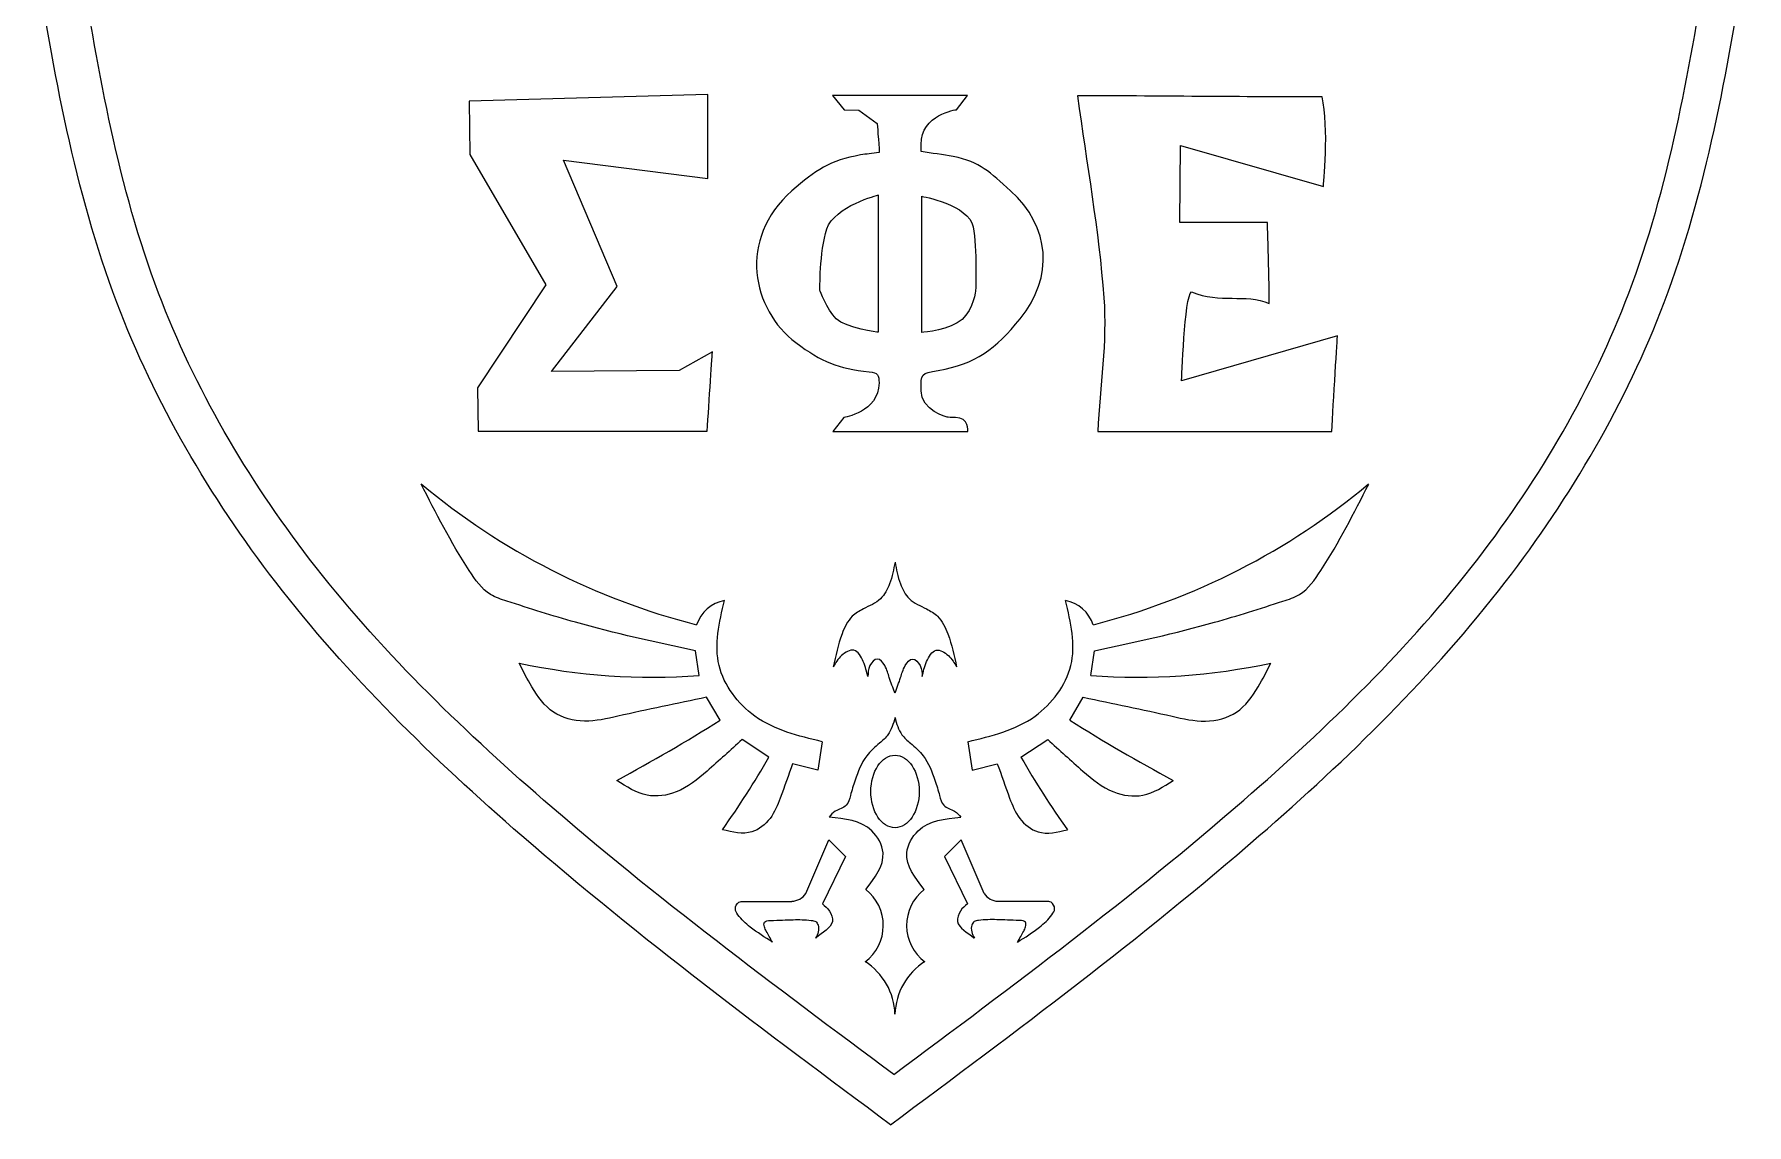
# Model space of a CAD drawing. Header units: inches. Extents: x 1.44 to 3.1, y -11.8 to -9.8.
# Drawn here: x 1.53 to 3.008, y -11.797 to -10.855 of the extents above; entities that cross this region are included whole.
import ezdxf

# ---------------------------------------------------------------- set-up
doc = ezdxf.new("R2010")
doc.units = ezdxf.units.IN
doc.header["$MEASUREMENT"] = 0

msp = doc.modelspace()

# ---------------------------------------------------------------- linework, layer by layer
at = {"color": 5, "lineweight": 0}
for p, q in [((2.1037, -11.409), (2.1005, -11.3877)), ((2.4416, -11.409), (2.4448, -11.3877)), ((2.1218, -11.4476), (2.1101, -11.4278)), ((2.4235, -11.4476), (2.4352, -11.4278)), ((2.1639, -11.4796), (2.1407, -11.4643)), ((2.2098, -11.4662), (2.206, -11.4909)), ((2.3355, -11.4662), (2.3393, -11.4909)), ((2.3814, -11.4796), (2.4046, -11.4643)), ((2.206, -11.4909), (2.1843, -11.4852)), ((2.3393, -11.4909), (2.361, -11.4852)), ((2.1957, -11.5974), (2.2156, -11.551)), ((2.2156, -11.551), (2.23, -11.5655)), ((2.3297, -11.551), (2.3153, -11.5655)), ((2.3496, -11.5974), (2.3297, -11.551)), ((2.23, -11.5655), (2.21, -11.6063)), ((2.3153, -11.5655), (2.3353, -11.6063)), ((2.142, -11.6041), (2.1837, -11.6041)), ((2.4033, -11.6041), (2.3616, -11.6041))]:
    msp.add_line(p, q, dxfattribs=at)
for centre, radius, start, end in [((2.2509, -10.78), 0.604, 230.1334, 255.6659), ((2.2944, -10.78), 0.604, 284.3341, 309.8666), ((2.1319, -11.3757), 0.0322, 101.4674, 161.1937), ((2.4134, -11.3757), 0.0322, 18.8063, 78.5326), ((2.0634, -10.8599), 0.5506, 257.9267, 274.1924), ((2.4819, -10.8599), 0.5506, 265.8076, 282.0733), ((1.3303, -10.1931), 1.4833, 298.2597, 302.2494), ((3.215, -10.1931), 1.4833, 237.7506, 241.7403), ((1.5042, -11.1004), 0.7609, 324.5017, 330.1066), ((3.0411, -11.1004), 0.7609, 209.8934, 215.4983), ((2.1834, -11.5894), 0.0146, 271.0459, 327.1361), ((2.2234, -11.6249), 0.0392, 306.8379, 52.1804), ((2.3219, -11.6249), 0.0392, 127.8196, 233.1621), ((2.3619, -11.5894), 0.0146, 212.8639, 268.9541), ((2.2166, -11.7034), 0.0561, 1.9204, 57.3192), ((2.3287, -11.7034), 0.0561, 122.6808, 178.0796)]:
    msp.add_arc(centre, radius, start, end, dxfattribs=at)
msp.add_ellipse((2.2727, -11.5092), major_axis=(0, 0.0313), ratio=0.665933, dxfattribs=at)
at = {"color": 250, "lineweight": 0}
for points in [[(2.2688, -11.7971), (2.1607, -11.7166), (1.9708, -11.5753), (1.7338, -11.3444), (1.5803, -11.0819), (1.5464, -10.8873), (1.5297, -10.7843)], [(2.2688, -11.7971), (2.3769, -11.7166), (2.5668, -11.5753), (2.8038, -11.3444), (2.9573, -11.0819), (2.9912, -10.8873), (3.0079, -10.7843)]]:
    msp.add_open_spline(points, degree=3, knots=[0, 0, 0, 0, 0.0808468, 0.1419248, 0.197496, 0.2597021, 0.2597021, 0.2597021, 0.2597021], dxfattribs=at)
at = {"color": 5, "lineweight": 0}
for points, knots in [([(2.2716, -11.7537), (2.1688, -11.6772), (1.9885, -11.543), (1.7633, -11.3236), (1.6174, -11.0742), (1.5852, -10.8894), (1.5694, -10.7915)], [0, 0, 0, 0, 0.0808468, 0.1419248, 0.197496, 0.2597021, 0.2597021, 0.2597021, 0.2597021]), ([(2.2716, -11.7537), (2.3743, -11.6772), (2.5546, -11.543), (2.7798, -11.3236), (2.9257, -11.0742), (2.9579, -10.8894), (2.9737, -10.7915)], [0, 0, 0, 0, 0.0808468, 0.1419248, 0.197496, 0.2597021, 0.2597021, 0.2597021, 0.2597021]), ([(2.1005, -11.3877), (2.0656, -11.3802), (2.0106, -11.3682), (1.9528, -11.3497), (1.9188, -11.3387), (1.8933, -11.3018), (1.8764, -11.2687), (1.8637, -11.2437)], [0, 0, 0, 0, 0.02753964, 0.04351363, 0.0474821, 0.05463243, 0.07669562, 0.07669562, 0.07669562, 0.07669562]), ([(2.4448, -11.3877), (2.4797, -11.3802), (2.5347, -11.3682), (2.5925, -11.3497), (2.6265, -11.3387), (2.6521, -11.3018), (2.6689, -11.2687), (2.6816, -11.2437)], [0, 0, 0, 0, 0.02753964, 0.04351363, 0.0474821, 0.05463243, 0.07669562, 0.07669562, 0.07669562, 0.07669562]), ([(2.2727, -11.3111), (2.2715, -11.3173), (2.2693, -11.3286), (2.261, -11.3447), (2.2469, -11.3503), (2.2334, -11.3583), (2.2247, -11.3768), (2.2215, -11.392), (2.2194, -11.4015)], [0, 0, 0, 0, 0.00496667, 0.00889983, 0.01334248, 0.01630321, 0.02086423, 0.02843291, 0.02843291, 0.02843291, 0.02843291]), ([(2.2727, -11.3111), (2.2739, -11.3173), (2.276, -11.3286), (2.2843, -11.3447), (2.2984, -11.3503), (2.3119, -11.3583), (2.3206, -11.3768), (2.3239, -11.392), (2.3259, -11.4015)], [0, 0, 0, 0, 0.00496667, 0.00889983, 0.01334248, 0.01630321, 0.02086423, 0.02843291, 0.02843291, 0.02843291, 0.02843291]), ([(2.2098, -11.4662), (2.1893, -11.4613), (2.1511, -11.4522), (2.1122, -11.4005), (2.121, -11.3632), (2.1255, -11.3441)], [0, 0, 0, 0, 0.01607831, 0.02987121, 0.04449574, 0.04449574, 0.04449574, 0.04449574]), ([(2.3355, -11.4662), (2.3561, -11.4613), (2.3942, -11.4522), (2.4331, -11.4005), (2.4244, -11.3632), (2.4199, -11.3441)], [0, 0, 0, 0, 0.01607831, 0.02987121, 0.04449574, 0.04449574, 0.04449574, 0.04449574]), ([(2.2493, -11.41), (2.2482, -11.4058), (2.2463, -11.3977), (2.2385, -11.3838), (2.2253, -11.3916), (2.2214, -11.3981), (2.2194, -11.4015)], [0, 0, 0, 0, 0.00351206, 0.00679766, 0.00978558, 0.01288207, 0.01288207, 0.01288207, 0.01288207]), ([(2.2727, -11.4241), (2.2709, -11.4197), (2.2678, -11.4117), (2.2653, -11.4015), (2.2577, -11.3919), (2.2495, -11.4009), (2.2494, -11.4068), (2.2493, -11.41)], [0, 0, 0, 0, 0.00367448, 0.00651244, 0.00872326, 0.0109429, 0.0134626, 0.0134626, 0.0134626, 0.0134626]), ([(2.2727, -11.4241), (2.2744, -11.4197), (2.2775, -11.4117), (2.2801, -11.4015), (2.2877, -11.3919), (2.2958, -11.4009), (2.296, -11.4068), (2.2961, -11.41)], [0, 0, 0, 0, 0.00367448, 0.00651244, 0.00872326, 0.0109429, 0.0134626, 0.0134626, 0.0134626, 0.0134626]), ([(2.2961, -11.41), (2.2971, -11.4058), (2.299, -11.3977), (2.3069, -11.3838), (2.32, -11.3916), (2.3239, -11.3981), (2.3259, -11.4015)], [0, 0, 0, 0, 0.00351206, 0.00679766, 0.00978558, 0.01288207, 0.01288207, 0.01288207, 0.01288207]), ([(2.1101, -11.4278), (2.0846, -11.4331), (2.0495, -11.4404), (2.0054, -11.4507), (1.9755, -11.4433), (1.9595, -11.4206), (1.9517, -11.4052), (1.9483, -11.3983)], [0, 0, 0, 0, 0.02023305, 0.02779216, 0.03497388, 0.04239776, 0.04841567, 0.04841567, 0.04841567, 0.04841567]), ([(2.4352, -11.4278), (2.4608, -11.4331), (2.4958, -11.4404), (2.54, -11.4507), (2.5698, -11.4433), (2.5859, -11.4206), (2.5936, -11.4052), (2.5971, -11.3983)], [0, 0, 0, 0, 0.02023305, 0.02779216, 0.03497388, 0.04239776, 0.04841567, 0.04841567, 0.04841567, 0.04841567]), ([(2.2727, -11.4454), (2.2712, -11.4506), (2.2687, -11.4593), (2.2579, -11.4686), (2.2455, -11.4795), (2.239, -11.4967), (2.2346, -11.5109), (2.2316, -11.5229), (2.2215, -11.5249), (2.2174, -11.5295), (2.2158, -11.5313)], [0, 0, 0, 0, 0.00412311, 0.00675957, 0.01082209, 0.01687384, 0.02044886, 0.02277519, 0.025562, 0.02745838, 0.02745838, 0.02745838, 0.02745838]), ([(2.2727, -11.4454), (2.2741, -11.4506), (2.2766, -11.4593), (2.2874, -11.4686), (2.2998, -11.4795), (2.3064, -11.4967), (2.3108, -11.5109), (2.3137, -11.5229), (2.3238, -11.5249), (2.3279, -11.5295), (2.3295, -11.5313)], [0, 0, 0, 0, 0.00412311, 0.00675957, 0.01082209, 0.01687384, 0.02044886, 0.02277519, 0.025562, 0.02745838, 0.02745838, 0.02745838, 0.02745838]), ([(2.1407, -11.4643), (2.1308, -11.4734), (2.1129, -11.4899), (2.0873, -11.511), (2.0565, -11.5155), (2.0409, -11.5051), (2.0326, -11.4996)], [0, 0, 0, 0, 0.01052872, 0.01884852, 0.02537562, 0.03288337, 0.03288337, 0.03288337, 0.03288337]), ([(2.4046, -11.4643), (2.4146, -11.4734), (2.4324, -11.4899), (2.458, -11.511), (2.4888, -11.5155), (2.5044, -11.5051), (2.5127, -11.4996)], [0, 0, 0, 0, 0.01052872, 0.01884852, 0.02537562, 0.03288337, 0.03288337, 0.03288337, 0.03288337]), ([(2.1843, -11.4852), (2.1808, -11.4951), (2.1752, -11.5112), (2.1665, -11.5332), (2.1479, -11.5481), (2.1325, -11.5443), (2.1237, -11.5422)], [0, 0, 0, 0, 0.00813648, 0.01321573, 0.01827977, 0.02485473, 0.02485473, 0.02485473, 0.02485473]), ([(2.361, -11.4852), (2.3645, -11.4951), (2.3701, -11.5112), (2.3788, -11.5332), (2.3974, -11.5481), (2.4129, -11.5443), (2.4216, -11.5422)], [0, 0, 0, 0, 0.00813648, 0.01321573, 0.01827977, 0.02485473, 0.02485473, 0.02485473, 0.02485473]), ([(2.2474, -11.5939), (2.2554, -11.5837), (2.2682, -11.5672), (2.2507, -11.535), (2.2294, -11.5327), (2.2158, -11.5313)], [0, 0, 0, 0, 0.00906876, 0.01459213, 0.02458282, 0.02458282, 0.02458282, 0.02458282]), ([(2.2979, -11.5939), (2.2899, -11.5837), (2.2771, -11.5672), (2.2946, -11.535), (2.3159, -11.5327), (2.3295, -11.5313)], [0, 0, 0, 0, 0.00906876, 0.01459213, 0.02458282, 0.02458282, 0.02458282, 0.02458282]), ([(2.1669, -11.6393), (2.1603, -11.6352), (2.1495, -11.6283), (2.1388, -11.6186), (2.1337, -11.6105), (2.1369, -11.6043), (2.1406, -11.6041), (2.142, -11.6041)], [0, 0, 0, 0, 0.00596177, 0.00986587, 0.01130521, 0.01296865, 0.01403095, 0.01403095, 0.01403095, 0.01403095]), ([(2.3784, -11.6393), (2.385, -11.6352), (2.3958, -11.6283), (2.4065, -11.6186), (2.4116, -11.6105), (2.4084, -11.6043), (2.4048, -11.6041), (2.4033, -11.6041)], [0, 0, 0, 0, 0.00596177, 0.00986587, 0.01130521, 0.01296865, 0.01403095, 0.01403095, 0.01403095, 0.01403095]), ([(2.21, -11.6063), (2.2122, -11.6081), (2.2169, -11.6119), (2.2214, -11.6259), (2.2095, -11.6311), (2.2042, -11.6358), (2.2041, -11.6359)], [0, 0, 0, 0, 0.002263082, 0.004672888, 0.009805081, 0.009973743, 0.009973743, 0.009973743, 0.009973743]), ([(2.3353, -11.6063), (2.3331, -11.6081), (2.3284, -11.6119), (2.3239, -11.6259), (2.3358, -11.6311), (2.3411, -11.6358), (2.3413, -11.6359)], [0, 0, 0, 0, 0.002263082, 0.004672888, 0.009805081, 0.009973743, 0.009973743, 0.009973743, 0.009973743]), ([(2.1669, -11.6393), (2.165, -11.6361), (2.1625, -11.6318), (2.1598, -11.6264), (2.1591, -11.6209), (2.1713, -11.6204), (2.1831, -11.6199), (2.1964, -11.6198), (2.2044, -11.6211), (2.208, -11.627), (2.2061, -11.6324), (2.2041, -11.6359)], [0, 0, 0, 0, 0.00278599, 0.00388366, 0.00486863, 0.00626844, 0.01134116, 0.01538852, 0.01640716, 0.01732059, 0.0203083, 0.0203083, 0.0203083, 0.0203083]), ([(2.3784, -11.6393), (2.3803, -11.6361), (2.3829, -11.6318), (2.3855, -11.6264), (2.3862, -11.6209), (2.374, -11.6204), (2.3622, -11.6199), (2.3489, -11.6198), (2.3409, -11.6211), (2.3373, -11.627), (2.3392, -11.6324), (2.3413, -11.6359)], [0, 0, 0, 0, 0.00278599, 0.00388366, 0.00486863, 0.00626844, 0.01134116, 0.01538852, 0.01640716, 0.01732059, 0.0203083, 0.0203083, 0.0203083, 0.0203083])]:
    msp.add_open_spline(points, degree=3, knots=knots, dxfattribs=at)
at = {"color": 2, "lineweight": 0}
for points, knots in [([(1.9865, -10.964), (1.9865, -10.964), (2.0329, -11.0729), (2.0329, -11.0729), (2.0329, -11.0729), (1.9762, -11.1463), (1.9762, -11.1463), (1.9762, -11.1463), (2.0863, -11.1456), (2.0863, -11.1456), (2.0863, -11.1456), (2.1151, -11.1294), (2.1151, -11.1294), (2.1151, -11.1294), (2.1122, -11.1733), (2.1105, -11.1981), (2.0375, -11.1981), (1.913, -11.1981), (1.913, -11.1981), (1.913, -11.1981), (1.9122, -11.1606), (1.9122, -11.1606), (1.9122, -11.1606), (1.9713, -11.0716), (1.9713, -11.0716), (1.9713, -11.0716), (1.9057, -10.9589), (1.9057, -10.9589), (1.9057, -10.9589), (1.9051, -10.913), (1.9051, -10.913), (1.9051, -10.913), (2.111, -10.9073), (2.111, -10.9073), (2.111, -10.9314), (2.111, -10.9555), (2.111, -10.9796), (2.111, -10.9796), (1.9865, -10.964), (1.9865, -10.964)], [0, 0, 0, 0, 1, 1, 1, 2, 2, 2, 3, 3, 3, 4, 4, 4, 5, 5, 5, 6, 6, 6, 7, 7, 7, 8, 8, 8, 9, 9, 9, 10, 10, 10, 11, 11, 11, 12, 12, 12, 13, 13, 13, 13]), ([(2.3352, -10.9081), (2.3352, -10.9081), (2.3257, -10.9203), (2.3257, -10.9203), (2.3257, -10.9203), (2.295, -10.9243), (2.2952, -10.9504), (2.2952, -10.9522), (2.2952, -10.954), (2.2952, -10.9565), (2.3046, -10.9579), (2.3139, -10.9591), (2.323, -10.9608), (2.3462, -10.9653), (2.3547, -10.9744), (2.3724, -10.9903), (2.4068, -11.0213), (2.41, -11.0649), (2.3808, -11.1008), (2.3593, -11.1272), (2.3427, -11.1398), (2.3099, -11.1456), (2.2951, -11.1482), (2.295, -11.1478), (2.2952, -11.163), (2.2953, -11.18), (2.3178, -11.186), (2.3178, -11.186), (2.3178, -11.186), (2.3225, -11.1861), (2.3249, -11.1861), (2.3367, -11.1861), (2.3355, -11.1982), (2.3355, -11.1982), (2.3355, -11.1982), (2.2189, -11.1982), (2.2189, -11.1982), (2.2189, -11.1982), (2.2286, -11.1861), (2.2286, -11.1861), (2.2286, -11.1861), (2.2586, -11.1818), (2.2589, -11.1562), (2.2589, -11.1498), (2.2579, -11.1474), (2.2504, -11.1466), (2.2233, -11.144), (2.2096, -11.1383), (2.1872, -11.1215), (2.1492, -11.0931), (2.1365, -11.0321), (2.1837, -10.9905), (2.2042, -10.9724), (2.2165, -10.964), (2.243, -10.9594), (2.2479, -10.9586), (2.2528, -10.9581), (2.2591, -10.9573), (2.2586, -10.9489), (2.2573, -10.9321), (2.2573, -10.9321), (2.2573, -10.9321), (2.2414, -10.9207), (2.2414, -10.9207), (2.2414, -10.9207), (2.2287, -10.9203), (2.2287, -10.9203), (2.2287, -10.9203), (2.2186, -10.9081), (2.2186, -10.9081), (2.2186, -10.9081), (2.3352, -10.9081), (2.3352, -10.9081)], [0, 0, 0, 0, 1, 1, 1, 2, 2, 2, 3, 3, 3, 4, 4, 4, 5, 5, 5, 6, 6, 6, 7, 7, 7, 8, 8, 8, 9, 9, 9, 10, 10, 10, 11, 11, 11, 12, 12, 12, 13, 13, 13, 14, 14, 14, 15, 15, 15, 16, 16, 16, 17, 17, 17, 18, 18, 18, 19, 19, 19, 20, 20, 20, 21, 21, 21, 22, 22, 22, 23, 23, 23, 24, 24, 24, 24]), ([(2.6413, -10.9093), (2.6476, -10.9354), (2.6425, -10.9865), (2.6425, -10.9865), (2.6425, -10.9865), (2.5191, -10.9511), (2.5191, -10.9511), (2.5191, -10.9511), (2.5186, -11.0177), (2.5186, -11.0177), (2.5186, -11.0177), (2.5942, -11.0177), (2.5942, -11.0177), (2.5942, -11.0177), (2.5958, -11.0741), (2.5958, -11.0876), (2.5747, -11.0788), (2.5536, -11.088), (2.5286, -11.0776), (2.5226, -11.0813), (2.5201, -11.1546), (2.5201, -11.1546), (2.5201, -11.1546), (2.6546, -11.1156), (2.6546, -11.1156), (2.6546, -11.1156), (2.6511, -11.1739), (2.6497, -11.1984), (2.5752, -11.1984), (2.5055, -11.1984), (2.4477, -11.1984), (2.4498, -11.1591), (2.4558, -11.1206), (2.453, -11.0829), (2.4486, -11.0245), (2.4381, -10.9665), (2.4302, -10.9083), (2.4946, -10.9083), (2.5769, -10.9093), (2.6413, -10.9093)], [0, 0, 0, 0, 1, 1, 1, 2, 2, 2, 3, 3, 3, 4, 4, 4, 5, 5, 5, 6, 6, 6, 7, 7, 7, 8, 8, 8, 9, 9, 9, 10, 10, 10, 11, 11, 11, 12, 12, 12, 13, 13, 13, 13]), ([(2.2583, -10.9939), (2.2583, -10.9939), (2.2203, -11.0036), (2.2138, -11.0233), (2.2074, -11.0431), (2.2079, -11.0764), (2.2079, -11.0764), (2.2079, -11.0764), (2.2134, -11.0924), (2.222, -11.1009), (2.2306, -11.1093), (2.2583, -11.1125), (2.2583, -11.1125), (2.2583, -11.1125), (2.2583, -10.9939), (2.2583, -10.9939)], [0, 0, 0, 0, 1, 1, 1, 2, 2, 2, 3, 3, 3, 4, 4, 4, 5, 5, 5, 5]), ([(2.2959, -11.1127), (2.2976, -11.1127), (2.3207, -11.1104), (2.3306, -11.1014), (2.3405, -11.0925), (2.3423, -11.0762), (2.3423, -11.0762), (2.3423, -11.0762), (2.3438, -11.0403), (2.3401, -11.0214), (2.3365, -11.0025), (2.2958, -10.9951), (2.2958, -10.9951), (2.2958, -10.9951), (2.2959, -11.0582), (2.2959, -11.1127)], [0, 0, 0, 0, 1, 1, 1, 2, 2, 2, 3, 3, 3, 4, 4, 4, 5, 5, 5, 5])]:
    msp.add_open_spline(points, degree=3, knots=knots, dxfattribs=at)

doc.saveas('drawing.dxf')
